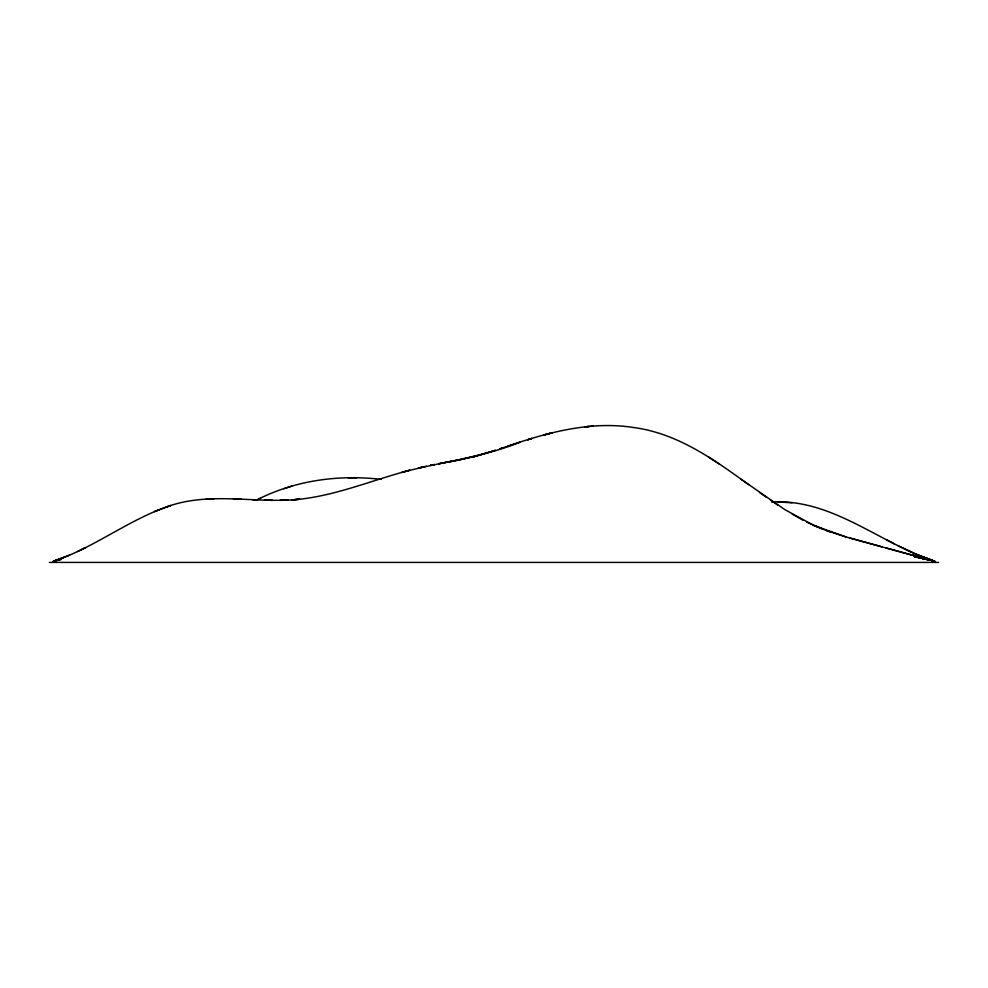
<?xml version="1.0" encoding="UTF-8"?>
<svg xmlns="http://www.w3.org/2000/svg" width="988" height="988" viewBox="0 0 988 988"><rect width="100%" height="100%" fill="white"/><g stroke="black" fill="none" stroke-linecap="round" stroke-linejoin="round"><path stroke-width="1.48" d="M57.378 560.307L53.389 561.332C94.762 547.574 129.354 519.058 170.788 505.461C206.196 493.901 243.678 500.768 280.073 500.299C322.273 500.471 361.756 483.787 401.696 472.437C440.944 461.853 481.774 457.642 519.737 442.278L499.508 448.96L503.547 447.626M81.609 549.575L85.647 547.562L77.57 551.514M260.634 498.211L256.744 499.977C294.992 480.316 338.686 474.425 381.121 479.378M158.623 509.882L154.573 511.586L170.788 505.473L166.737 506.819M69.493 555.157L53.389 561.233L61.417 559.245L53.389 561.27L61.417 558.479M65.455 556.837L53.389 561.221M283.964 488.764L291.732 486.17M507.597 446.292C547.821 432.312 590.738 420.802 633.604 427.52C677.237 433.226 713.954 459.42 748.583 484.639M53.389 561.258L61.417 559.208M479.266 455.221L495.457 450.281L475.228 456.32L471.177 457.345L479.266 455.184L458.988 459.988L475.228 456.32M422.259 467.139L418.146 468.127L426.371 466.237M588.984 426.458L584.871 426.878L593.096 426.124M771.579 502.003C832.402 498.471 879.666 543.326 934.562 561.221L926.472 558.455M49.4 562.407L938.6 562.407M348.208 477.908L356.446 477.994M268.415 500.249L272.293 500.311L264.525 500.175L268.415 500.249M777.63 501.966L792.154 502.793M918.383 557.368L930.511 560.245L914.345 556.553L930.511 560.196L845.703 536.842L814.087 525.579L784.892 509.647L741.321 479.415M918.383 557.405L914.345 556.553L930.511 560.233L914.345 556.54L930.511 560.171L886.038 547.97M930.511 560.171L922.434 557.985L934.562 561.233L918.383 555.219L934.562 561.209L910.294 554.527L934.562 561.246L914.345 555.651L934.562 561.233L922.434 558.208L934.562 561.233L926.472 558.899L934.562 561.233L926.472 558.875L934.562 561.233L918.383 555.231L898.166 545.833M922.434 558.22L926.472 559.208M882 546.883L849.68 538.003M926.472 558.949L930.511 560.097L918.383 556.8L930.511 560.134L922.434 557.899M845.703 536.83L825.857 530.346L806.677 522.072M934.562 561.221L922.434 556.886L926.472 558.418M825.857 530.334L829.834 531.766M821.893 528.827L814.087 525.567M906.255 549.785L910.294 551.662M894.128 543.795L886.038 539.596M803.046 520.219L792.154 514.106M708.421 456.95L719.474 464.15M777.63 504.942L770.368 500.039M766.737 497.532L759.476 492.419M531.877 438.474L527.827 439.722L531.877 438.474M405.809 471.301L401.696 472.462L409.921 470.202L405.809 471.301M548.068 433.856L544.018 434.967L552.107 432.843L548.068 433.856M458.988 459.939L450.861 461.544L458.988 459.951M434.572 464.533L430.484 465.348L434.572 464.533M450.861 461.482L438.66 463.743L450.861 461.495M299.512 499.224L291.732 499.879L299.512 499.236M210.086 498.915L206.196 499.125L213.988 498.779L210.086 498.903M287.854 500.064L280.073 500.311L287.854 500.089M237.318 499.039L233.427 498.915L241.196 499.212L237.318 499.039M256.744 499.866L252.866 499.718L256.744 499.879"/></g></svg>
